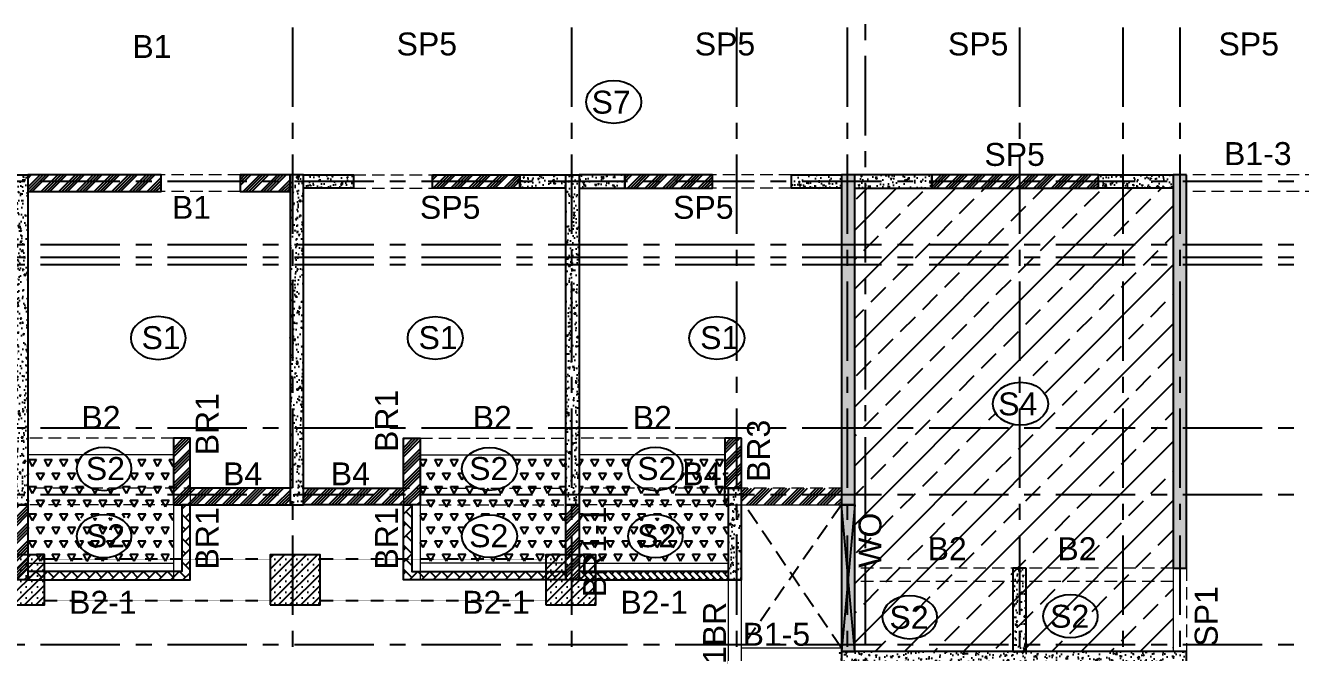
# Model space of a CAD drawing. Header units: inches. Extents: x 278200 to 407749, y -182622 to -96622.
# Drawn here: x 344512 to 359822, y -152584 to -145061 of the extents above; entities that cross this region are included whole.
import ezdxf

# ---------------------------------------------------------------- set-up
doc = ezdxf.new("R2010")
doc.units = ezdxf.units.IN
doc.header["$MEASUREMENT"] = 0
for name, pattern in [('CENTER', [50.8, 31.75, -6.35, 6.35, -6.35]), ('DASHED2', [9.525, 6.35, -3.175]), ('Hidden', [3, 2, -1])]:
    doc.linetypes.add(name, pattern=pattern)
for name, color, linetype in [('1', 8, 'Continuous'), ('160 R.C. WALL HAT', 8, 'Continuous'), ('160 R.C.WALL', 6, 'Continuous'), ('AR-Column', 40, 'Continuous'), ('AR-Hidden', 251, 'DASHED2'), ('BAL. PARAPET WALL', 4, 'Continuous'), ('BEAM TEXT', 4, 'Continuous'), ('DIM', 251, 'Continuous'), ('DOP IN SHEAR WALL', 5, 'Continuous'), ('GRID', 8, 'CENTER'), ('NON S.WALL HATCH', 8, 'Continuous'), ('NON STRUC R.C.WALL', 6, 'Continuous'), ('NON.STRUC.R.C.WALLS', 1, 'Continuous'), ('PARAPET WALL', 4, 'Continuous'), ('SECOND FLOOR BEAM', 6, 'Continuous'), ('SPANRAL BEAM', 3, 'Continuous'), ('SUNKEN', 8, 'Continuous'), ('TEXT-1', 3, 'Continuous')]:
    doc.layers.add(name, color=color, linetype=linetype)
for name, color, linetype, lineweight in [('BEAMS', 3, 'Continuous', 0), ('SLAB CIR', 1, 'Continuous', 25), ('SLAB TXT', 3, 'Continuous', 0)]:
    doc.layers.add(name, color=color, linetype=linetype, lineweight=lineweight)
doc.styles.add('T300', font='sanss___.ttf', dxfattribs={"height": 350})
pattern_1 = [(60, (2581941.19, -367452.33), (-93.75, 162.379763), [93.75, -93.75]), (120, (2581941.19, -367452.33), (-187.5, 1e-07), [93.75, -93.75]), (0, (2581894.31, -367371.14), (93.75, 162.379763), [93.75, -93.75])]
pattern_2 = [(45, (2626358.34, -262274.72), (-106.066017, 106.066017), []), (45, (2626393.7, -262274.72), (-106.066017, 106.066017), []), (45, (2626429.05, -262274.72), (-106.066017, 106.066017), []), (45, (2626464.41, -262274.72), (-106.066017, 106.066017), [])]
pattern_3 = [(50, (2464819.82, 90702.12), (179.315046, -15.688034), [18.75, -206.25]), (355, (2464819.82, 90702.12), (-34.687833, 188.048033), [15, -165]), (100.451444, (2464834.76, 90700.82), (144.627212, 172.359998), [15.935048, -175.285528]), (46.1842, (2464819.82, 90752.12), (266.810333, -41.37982), [28.125, -309.375]), (96.635635, (2464842.05, 90748.67), (233.665486, 243.52965), [23.902586, -262.92844]), (351.184164, (2464819.82, 90752.12), (233.665486, 243.52965), [22.5, -247.5]), (21, (2464844.82, 90739.62), (149.226763, -100.654723), [18.75, -206.25]), (326, (2464844.82, 90739.62), (60.828833, 181.287511), [15, -165]), (71.451445, (2464857.25, 90731.23), (210.055594, 80.632788), [15.935047, -175.285528]), (37.5, (2464819.816, 90702.12), (3.0399638, 83.2234635), [0, -163, 0, -167.5, 0, -165.625]), (7.5, (2464819.82, 90702.12), (65.7673844, 98.602928), [0, -95.5, 0, -159.25, 0, -63.125]), (327.5, (2464764.066, 90702.12), (133.455609, -5.638718), [0, -62.5, 0, -195, 0, -258.75]), (317.5, (2464739.07, 90702.12), (145.7965423, 25.0262456), [0, -81.25, 0, -129.5, 0, -183.75])]
pattern_4 = [(45, (-132245.64, 75915.45), (-66.29126, 66.29126), []), (45, (-132179.35, 75915.45), (-66.29126, 66.29126), [0, -93.75])]

# ---------------------------------------------------------------- blocks, each defined once
blk = doc.blocks.new('A$C02A55DAE')
at = {"layer": 'NON S.WALL HATCH'}
h = blk.add_hatch(dxfattribs=at)
h.set_pattern_fill('SACNCR', color=256, scale=1000)
h.set_pattern_definition(pattern_4)
h.paths.add_polyline_path([(58879, -10920), (59479, -10920), (59479, -10320), (58879, -10320)])
h = blk.add_hatch(dxfattribs=at)
h.set_pattern_fill('SACNCR', color=256, scale=1000)
h.set_pattern_definition(pattern_4)
h.paths.add_polyline_path([(62189, -10920), (62789, -10920), (62789, -10320), (62189, -10320)])
h = blk.add_hatch(dxfattribs=at)
h.set_pattern_fill('SACNCR', color=256, scale=1000)
h.set_pattern_definition(pattern_4)
h.paths.add_polyline_path([(65499, -10920), (66099, -10920), (66099, -10320), (65499, -10320)])
at = {"layer": 'AR-Column', "color": 4, "elevation": -29}
for points in [[(58879, -10920), (59479, -10920), (59479, -10320), (58879, -10320)], [(62189, -10920), (62789, -10920), (62789, -10320), (62189, -10320)], [(65499, -10920), (66099, -10920), (66099, -10320), (65499, -10320)]]:
    blk.add_lwpolyline(points, close=True, dxfattribs=at)
at = {"layer": 'AR-Hidden', "ltscale": 0.009}
for p, q in [((62189, -10370, -29), (59479, -10370, -29)), ((65499, -10370, -29), (62789, -10370, -29)), ((62189, -10870, -29), (59479, -10870, -29)), ((65499, -10870, -29), (62789, -10870, -29))]:
    blk.add_line(p, q, dxfattribs=at)

msp = doc.modelspace()

# ---------------------------------------------------------------- hatches: boundary and pattern name
at = {"layer": '160 R.C. WALL HAT'}
h = msp.add_hatch(dxfattribs=at)
h.set_pattern_fill('AR-CONC', color=256, scale=25)
h.set_pattern_definition(pattern_3)
h.paths.add_polyline_path([(344539.3, -150813.7), (344379.3, -150813.7), (344379.3, -146853.7), (344539.3, -146853.7)])
h = msp.add_hatch(dxfattribs=at)
h.set_pattern_fill('AR-CONC', color=256, scale=25)
h.set_pattern_definition(pattern_3)
h.paths.add_polyline_path([(347689.3, -146853.7), (347849.3, -146853.7), (347849.3, -150813.7), (347689.3, -150813.7)])
h = msp.add_hatch(dxfattribs=at)
h.set_pattern_fill('AR-CONC', color=256, scale=25)
h.set_pattern_definition(pattern_3)
h.paths.add_polyline_path([(347849.3, -147013.7), (347849.3, -146853.7), (348449.3, -146853.7), (348449.3, -147013.7)])
h = msp.add_hatch(dxfattribs=at)
h.set_pattern_fill('AR-CONC', color=256, scale=25)
h.set_pattern_definition(pattern_3)
h.paths.add_polyline_path([(350449.3, -146853.7), (350449.3, -147013.7), (350999.3, -147013.7), (350999.3, -146853.7)])
h = msp.add_hatch(dxfattribs=at)
h.set_pattern_fill('AR-CONC', color=256, scale=25)
h.set_pattern_definition(pattern_3)
h.paths.add_polyline_path([(351159.3, -150813.7), (350999.3, -150813.7), (350999.3, -146853.7), (351159.3, -146853.7)])
h = msp.add_hatch(dxfattribs=at)
h.set_pattern_fill('AR-CONC', color=256, scale=25)
h.set_pattern_definition(pattern_3)
h.paths.add_polyline_path([(351709.3, -146853.7), (351709.3, -147013.7), (351159.3, -147013.7), (351159.3, -146853.7)])
h = msp.add_hatch(dxfattribs=at)
h.set_pattern_fill('AR-CONC', color=256, scale=25)
h.set_pattern_definition(pattern_3)
h.paths.add_polyline_path([(353709.3, -146853.7), (354309.3, -146853.7), (354309.3, -147013.7), (353709.3, -147013.7)])
h = msp.add_hatch(dxfattribs=at)
h.set_pattern_fill('AR-CONC', color=256, scale=25)
h.set_pattern_definition(pattern_3)
h.paths.add_polyline_path([(354309.3, -146853.7), (354469.3, -146853.7), (354469.3, -152573.7), (354309.3, -152573.7)])
h = msp.add_hatch(dxfattribs=at)
h.set_pattern_fill('AR-CONC', color=256, scale=25)
h.set_pattern_definition(pattern_3)
h.paths.add_polyline_path([(354469.3, -146853.7), (355394.3, -146853.7), (355394.3, -147013.7), (354469.3, -147013.7)])
h = msp.add_hatch(dxfattribs=at)
h.set_pattern_fill('AR-CONC', color=256, scale=25)
h.set_pattern_definition(pattern_3)
h.paths.add_polyline_path([(357394.3, -146853.7), (357394.3, -147013.7), (358294.3, -147013.7), (358294.3, -146853.7)])
h = msp.add_hatch(dxfattribs=at)
h.set_pattern_fill('AR-CONC', color=256, scale=25)
h.set_pattern_definition(pattern_3)
h.paths.add_polyline_path([(358294.3, -146853.7), (358454.3, -146853.7), (358454.3, -151573.7), (358294.3, -151573.7)])
h = msp.add_hatch(dxfattribs=at)
h.set_pattern_fill('AR-CONC', color=256, scale=25)
h.set_pattern_definition([(50, (280098.29, -21903.51), (179.31505, -15.68803), [18.75, -206.25]), (355, (280098.3, -21903.51), (-34.68783, 188.04803), [15, -165]), (100.45144, (280113.23, -21904.82), (144.62721, 172.36), [15.93505, -175.28553]), (46.1842, (280098.3, -21853.51), (266.81033, -41.37982), [28.125, -309.375]), (96.63564, (280120.53, -21856.96), (233.6655, 243.52965), [23.9026, -262.92844]), (351.18416, (280098.3, -21853.51), (233.6655, 243.52965), [22.5, -247.5]), (21, (280123.29, -21866.01), (149.22676, -100.65472), [18.75, -206.25]), (326, (280123.3, -21866.01), (60.82883, 181.2875), [15, -165]), (71.45144, (280135.73, -21874.4), (210.0556, 80.63279), [15.93505, -175.28553]), (37.5, (280098.29, -21903.515), (3.039964, 83.223463), [0, -163, 0, -167.5, 0, -165.625]), (7.5, (280098.29, -21903.515), (65.767384, 98.60293), [0, -95.5, 0, -159.25, 0, -63.125]), (327.5, (280042.54, -21903.515), (133.45561, -5.638718), [0, -62.5, 0, -195, 0, -258.75]), (317.5, (280017.54, -21903.51), (145.79654, 25.02625), [0, -81.25, 0, -129.5, 0, -183.75])])
h.paths.add_polyline_path([(352949.3, -150813.7), (352909.3, -150813.7), (352909.3, -150613.7), (352949.3, -150613.7)])
h = msp.add_hatch(dxfattribs=at)
h.set_pattern_fill('AR-CONC', color=256, scale=25)
h.set_pattern_definition(pattern_3)
h.paths.add_polyline_path([(352949.3, -150613.7), (353109.3, -150613.7), (353109.3, -151713.7), (352949.3, -151713.7)])
h = msp.add_hatch(dxfattribs=at)
h.set_pattern_fill('AR-CONC', color=256, scale=25)
h.set_pattern_definition(pattern_3)
h.paths.add_polyline_path([(356529.1, -151573.7), (356369.1, -151573.7), (356369.1, -152573.7), (356529.1, -152573.7)])
h = msp.add_hatch(dxfattribs=at)
h.set_pattern_fill('AR-CONC', color=256, scale=25)
h.set_pattern_definition(pattern_3)
h.paths.add_polyline_path([(358454.3, -152733.7), (358454.3, -152573.7), (354289.3, -152573.7), (354289.3, -152733.7)])
at = {"layer": 'BAL. PARAPET WALL'}
h = msp.add_hatch(dxfattribs=at)
h.set_pattern_fill('AR-HBONE', color=256, angle=90, style=0)
h.set_pattern_definition([(135, (-165083.85, -2276771.97), (-143.684098, 2e-14), [304.8, -101.6]), (225, (-165155.7, -2276700.13), (-143.684098, 2e-14), [304.8, -101.6])])
h.paths.add_polyline_path([(344539.3, -151613.7), (344539.3, -151713.7), (346489.3, -151713.7), (346489.3, -150813.7), (346389.3, -150813.7), (346389.3, -151613.7)])
h = msp.add_hatch(dxfattribs=at)
h.set_pattern_fill('AR-HBONE', color=256, angle=90, style=0)
h.set_pattern_definition([(135, (-171703.85, -2276771.97), (-143.684098, 2e-14), [304.8, -101.6]), (225, (-171775.7, -2276700.13), (-143.684098, 2e-14), [304.8, -101.6])])
h.paths.add_polyline_path([(350999.3, -151613.7), (350999.3, -151713.7), (349049.3, -151713.7), (349049.3, -150813.7), (349149.3, -150813.7), (349149.3, -151613.7)])
h = msp.add_hatch(dxfattribs=at)
h.set_pattern_fill('AR-HBONE', color=256, scale=15, angle=90, style=0)
h.set_pattern_definition([(135, (306155.103, -21903.515), (-84.852814, 1e-14), [180, -60]), (225, (306112.677, -21861.09), (-84.852814, 1e-14), [180, -60])])
h.paths.add_polyline_path([(352949.3, -151613.7), (351159.3, -151613.7), (351159.3, -151713.7), (352949.3, -151713.7)])
at = {"layer": 'NON STRUC R.C.WALL'}
h = msp.add_hatch(dxfattribs=at)
h.set_pattern_fill('ANSI34', color=1, scale=200)
h.set_pattern_definition(pattern_2)
h.paths.add_polyline_path([(346139.3, -146853.7), (344539.3, -146853.7), (344539.3, -147053.7), (346139.3, -147053.7)])
h = msp.add_hatch(dxfattribs=at)
h.set_pattern_fill('ANSI34', color=1, scale=200)
h.set_pattern_definition([(45, (2628358.34, -262274.72), (-106.066017, 106.066017), []), (45, (2628393.7, -262274.72), (-106.066017, 106.066017), []), (45, (2628429.05, -262274.72), (-106.066017, 106.066017), []), (45, (2628464.41, -262274.72), (-106.066017, 106.066017), [])])
h.paths.add_polyline_path([(347689.3, -146853.7), (347089.3, -146853.7), (347089.3, -147053.7), (347689.3, -147053.7)])
h = msp.add_hatch(dxfattribs=at)
h.set_pattern_fill('ANSI34', color=1, scale=200)
h.set_pattern_definition(pattern_2)
h.paths.add_polyline_path([(349399.3, -146853.7), (350449.3, -146853.7), (350449.3, -147013.7), (349399.3, -147013.7)])
h = msp.add_hatch(dxfattribs=at)
h.set_pattern_fill('ANSI34', color=1, scale=200)
h.set_pattern_definition(pattern_2)
h.paths.add_polyline_path([(352759.3, -146853.7), (351709.3, -146853.7), (351709.3, -147013.7), (352759.3, -147013.7)])
h = msp.add_hatch(dxfattribs=at)
h.set_pattern_fill('ANSI34', color=1, scale=200)
h.set_pattern_definition(pattern_2)
h.paths.add_polyline_path([(357394.3, -146853.7), (355394.3, -146853.7), (355394.3, -147013.7), (357394.3, -147013.7)])
h = msp.add_hatch(dxfattribs=at)
h.set_pattern_fill('ANSI34', color=1, scale=200)
h.set_pattern_definition(pattern_2)
h.paths.add_polyline_path([(347689.3, -150613.7), (346489.3, -150613.7), (346489.3, -150013.7), (346289.3, -150013.7), (346289.3, -150813.7), (347689.3, -150813.7)])
h = msp.add_hatch(dxfattribs=at)
h.set_pattern_fill('ANSI34', color=1, scale=200)
h.set_pattern_definition(pattern_2)
h.paths.add_polyline_path([(347849.3, -150613.7), (349049.3, -150613.7), (349049.3, -150013.7), (349249.3, -150013.7), (349249.3, -150813.7), (347849.3, -150813.7)])
h = msp.add_hatch(dxfattribs=at)
h.set_pattern_fill('ANSI34', color=1, scale=200)
h.set_pattern_definition([(45, (2626318.34, -262314.72), (-106.066017, 106.066017), []), (45, (2626353.7, -262314.72), (-106.066017, 106.066017), []), (45, (2626389.05, -262314.72), (-106.066017, 106.066017), []), (45, (2626424.41, -262314.72), (-106.066017, 106.066017), [])])
h.paths.add_polyline_path([(353109.3, -150013.7), (352909.3, -150013.7), (352909.3, -150613.7), (353109.3, -150613.7)])
h = msp.add_hatch(dxfattribs=at)
h.set_pattern_fill('ANSI34', color=1, scale=200)
h.set_pattern_definition([(45, (2464819.82, 93862.12), (-106.066017, 106.066017), []), (45, (2464855.17, 93862.12), (-106.066017, 106.066017), []), (45, (2464890.53, 93862.12), (-106.066017, 106.066017), []), (45, (2464925.88, 93862.12), (-106.066017, 106.066017), [])])
h.paths.add_polyline_path([(354309.3, -150613.7), (353109.3, -150613.7), (353109.3, -150813.7), (354309.3, -150813.7)])
h = msp.add_hatch(dxfattribs=at)
h.set_pattern_fill('ANSI34', color=1, scale=200)
h.set_pattern_definition(pattern_2)
h.paths.add_polyline_path([(344379.3, -150813.7), (344539.3, -150813.7), (344539.3, -151713.7), (344379.3, -151713.7)])
h = msp.add_hatch(dxfattribs=at)
h.set_pattern_fill('ANSI34', color=1, scale=200)
h.set_pattern_definition(pattern_2)
h.paths.add_polyline_path([(350999.3, -150813.7), (351159.3, -150813.7), (351159.3, -151713.7), (350999.3, -151713.7)])
at = {"layer": 'SUNKEN'}
h = msp.add_hatch(dxfattribs=at)
h.set_pattern_fill('ANSI33', color=256, scale=2000)
h.set_pattern_definition([(45, (2645780.65, -291479.34), (-353.55339, 353.55339), []), (45, (2646134.2, -291479.34), (-353.55339, 353.55339), [250, -125])])
h.paths.add_polyline_path([(354469.3, -147013.7), (355069.3, -147013.7), (358294.3, -147013.7), (358294.3, -151573.7), (358294.3, -152573.7), (354469.3, -152573.7)])
edge = h.paths.add_edge_path(flags=16)
edge.add_ellipse((356470.1, -149593.2), major_axis=(-331, 0), ratio=0.77685, start_angle=0, end_angle=360)
h.paths.add_polyline_path([(356740.3, -149813.1), (356135.2, -149813.1), (356135.2, -149381.9), (356740.3, -149381.9)], flags=24)
h.paths.add_polyline_path([(358557.5, -152508.5), (358557.5, -151574.3), (358970, -151574.3), (358970, -152508.5)], flags=9)
h = msp.add_hatch(dxfattribs=at)
h.set_pattern_fill('TRIANG', color=256, scale=500)
h.set_pattern_definition(pattern_1)
h.paths.add_polyline_path([(344539.3, -151513.7), (346289.3, -151513.7), (346289.3, -150813.7), (344539.3, -150813.7)])
edge = h.paths.add_edge_path(flags=16)
edge.add_ellipse((345455.3, -151188), major_axis=(-331, 0), ratio=0.77685, start_angle=0, end_angle=360, ccw=False)
h.paths.add_polyline_path([(344539.3, -150813.7), (346289.3, -150813.7), (346289.3, -150613.7), (344539.3, -150613.7)])
h.paths.add_polyline_path([(345165.7, -150969.9), (345165.7, -151401), (345770.8, -151401), (345770.8, -150969.9)], flags=16)
edge = h.paths.add_edge_path()
edge.add_line((345297.5, -150607.4), (345286, -150602.3))
edge.add_line((345286, -150602.3), (345274.9, -150596.9))
edge.add_line((345274.9, -150596.9), (345264, -150591.2))
edge.add_line((345264, -150591.2), (345253.4, -150585.1))
edge.add_line((345253.4, -150585.1), (345243.1, -150578.7))
edge.add_line((345243.1, -150578.7), (345233.2, -150572))
edge.add_line((345233.2, -150572), (345223.6, -150565))
edge.add_line((345223.6, -150565), (345214.4, -150557.7))
edge.add_line((345214.4, -150557.7), (345205.6, -150550.1))
edge.add_line((345205.6, -150550.1), (345197.1, -150542.2))
edge.add_line((345197.1, -150542.2), (345189.1, -150534.1))
edge.add_line((345189.1, -150534.1), (345181.5, -150525.8))
edge.add_line((345181.5, -150525.8), (345174.3, -150517.2))
edge.add_line((345174.3, -150517.2), (345167.6, -150508.4))
edge.add_line((345167.6, -150508.4), (345161.3, -150499.5))
edge.add_line((345161.3, -150499.5), (345155.5, -150490.3))
edge.add_line((345155.5, -150490.3), (345150.2, -150480.9))
edge.add_line((345150.2, -150480.9), (345145.3, -150471.4))
edge.add_line((345145.3, -150471.4), (345140.9, -150461.8))
edge.add_line((345140.9, -150461.8), (345137.1, -150452))
edge.add_line((345137.1, -150452), (345133.7, -150442.1))
edge.add_line((345133.7, -150442.1), (345130.9, -150432.1))
edge.add_line((345130.9, -150432.1), (345128.5, -150422.1))
edge.add_line((345128.5, -150422.1), (345126.7, -150412))
edge.add_line((345126.7, -150412), (345125.4, -150401.8))
edge.add_line((345125.4, -150401.8), (345124.6, -150391.6))
edge.add_line((345124.6, -150391.6), (345124.3, -150381.4))
edge.add_line((345124.3, -150381.4), (345124.6, -150371.1))
edge.add_line((345124.6, -150371.1), (345125.4, -150360.9))
edge.add_line((345125.4, -150360.9), (345126.7, -150350.7))
edge.add_line((345126.7, -150350.7), (345128.5, -150340.6))
edge.add_line((345128.5, -150340.6), (345130.9, -150330.6))
edge.add_line((345130.9, -150330.6), (345133.7, -150320.6))
edge.add_line((345133.7, -150320.6), (345137.1, -150310.7))
edge.add_line((345137.1, -150310.7), (345140.9, -150300.9))
edge.add_line((345140.9, -150300.9), (345145.3, -150291.3))
edge.add_line((345145.3, -150291.3), (345150.2, -150281.8))
edge.add_line((345150.2, -150281.8), (345155.5, -150272.4))
edge.add_line((345155.5, -150272.4), (345161.3, -150263.3))
edge.add_line((345161.3, -150263.3), (345167.6, -150254.3))
edge.add_line((345167.6, -150254.3), (345174.3, -150245.5))
edge.add_line((345174.3, -150245.5), (345181.5, -150236.9))
edge.add_line((345181.5, -150236.9), (345189.1, -150228.6))
edge.add_line((345189.1, -150228.6), (345197.1, -150220.5))
edge.add_line((345197.1, -150220.5), (345205.6, -150212.6))
edge.add_line((345205.6, -150212.6), (345214.4, -150205))
edge.add_line((345214.4, -150205), (345223.6, -150197.7))
edge.add_line((345223.6, -150197.7), (345233.2, -150190.7))
edge.add_line((345233.2, -150190.7), (345243.1, -150184))
edge.add_line((345243.1, -150184), (345253.4, -150177.6))
edge.add_line((345253.4, -150177.6), (345260.2, -150173.7))
edge.add_line((345242, -150213.7), (344521.1, -150213.7))
edge.add_line((344521.1, -150213.7), (344539.3, -150613.7))
edge.add_line((344539.3, -150613.7), (345313.7, -150613.7))
edge.add_line((345313.7, -150613.7), (345309.2, -150612.1))
edge.add_line((345309.2, -150612.1), (345297.5, -150607.4))
edge = h.paths.add_edge_path()
edge.add_line((345601.5, -150612.1), (345597, -150613.7))
edge.add_line((345597, -150613.7), (346329.3, -150613.7))
edge.add_line((346289.3, -150613.7), (346289.3, -150173.7))
edge.add_line((346329.3, -150213.7), (345650.4, -150213.7))
edge.add_line((345650.4, -150213.7), (345657.3, -150177.6))
edge.add_line((345657.3, -150177.6), (345667.5, -150184))
edge.add_line((345667.5, -150184), (345677.5, -150190.7))
edge.add_line((345677.5, -150190.7), (345687, -150197.7))
edge.add_line((345687, -150197.7), (345696.3, -150205))
edge.add_line((345696.3, -150205), (345705.1, -150212.6))
edge.add_line((345705.1, -150212.6), (345713.5, -150220.5))
edge.add_line((345713.5, -150220.5), (345721.6, -150228.6))
edge.add_line((345721.6, -150228.6), (345729.2, -150236.9))
edge.add_line((345729.2, -150236.9), (345736.3, -150245.5))
edge.add_line((345736.3, -150245.5), (345743.1, -150254.3))
edge.add_line((345743.1, -150254.3), (345749.4, -150263.3))
edge.add_line((345749.4, -150263.3), (345755.2, -150272.4))
edge.add_line((345755.2, -150272.4), (345760.5, -150281.8))
edge.add_line((345760.5, -150281.8), (345765.4, -150291.3))
edge.add_line((345765.4, -150291.3), (345769.7, -150300.9))
edge.add_line((345769.7, -150300.9), (345773.6, -150310.7))
edge.add_line((345773.6, -150310.7), (345777, -150320.6))
edge.add_line((345777, -150320.6), (345779.8, -150330.6))
edge.add_line((345779.8, -150330.6), (345782.1, -150340.6))
edge.add_line((345782.1, -150340.6), (345784, -150350.7))
edge.add_line((345784, -150350.7), (345785.3, -150360.9))
edge.add_line((345785.3, -150360.9), (345786.1, -150371.1))
edge.add_line((345786.1, -150371.1), (345786.3, -150381.4))
edge.add_line((345786.3, -150381.4), (345786.1, -150391.6))
edge.add_line((345786.1, -150391.6), (345785.3, -150401.8))
edge.add_line((345785.3, -150401.8), (345784, -150412))
edge.add_line((345784, -150412), (345782.1, -150422.1))
edge.add_line((345782.1, -150422.1), (345779.8, -150432.1))
edge.add_line((345779.8, -150432.1), (345777, -150442.1))
edge.add_line((345777, -150442.1), (345773.6, -150452))
edge.add_line((345773.6, -150452), (345769.7, -150461.8))
edge.add_line((345769.7, -150461.8), (345765.4, -150471.4))
edge.add_line((345765.4, -150471.4), (345760.5, -150480.9))
edge.add_line((345760.5, -150480.9), (345755.2, -150490.3))
edge.add_line((345755.2, -150490.3), (345749.4, -150499.5))
edge.add_line((345749.4, -150499.5), (345743.1, -150508.4))
edge.add_line((345743.1, -150508.4), (345736.3, -150517.2))
edge.add_line((345736.3, -150517.2), (345729.2, -150525.8))
edge.add_line((345729.2, -150525.8), (345721.6, -150534.1))
edge.add_line((345721.6, -150534.1), (345713.5, -150542.2))
edge.add_line((345713.5, -150542.2), (345705.1, -150550.1))
edge.add_line((345705.1, -150550.1), (345696.3, -150557.7))
edge.add_line((345696.3, -150557.7), (345687, -150565))
edge.add_line((345687, -150565), (345677.5, -150572))
edge.add_line((345677.5, -150572), (345667.5, -150578.7))
edge.add_line((345667.5, -150578.7), (345657.3, -150585.1))
edge.add_line((345657.3, -150585.1), (345646.7, -150591.2))
edge.add_line((345646.7, -150591.2), (345635.8, -150596.9))
edge.add_line((345635.8, -150596.9), (345624.6, -150602.3))
edge.add_line((345624.6, -150602.3), (345613.2, -150607.4))
edge.add_line((345613.2, -150607.4), (345601.5, -150612.1))
h = msp.add_hatch(dxfattribs=at)
h.set_pattern_fill('TRIANG', color=256, scale=500)
h.set_pattern_definition(pattern_1)
h.paths.add_polyline_path([(350999.3, -151513.7), (349249.3, -151513.7), (349249.3, -150813.7), (350999.3, -150813.7)])
edge = h.paths.add_edge_path(flags=16)
edge.add_ellipse((350083.2, -151188), major_axis=(331, 0), ratio=0.77685, start_angle=0, end_angle=360)
h.paths.add_polyline_path([(350999.3, -150813.7), (349249.3, -150813.7), (349249.3, -150613.7), (350999.3, -150613.7)])
h.paths.add_polyline_path([(350372.9, -150969.9), (350372.9, -151401), (349767.8, -151401), (349767.8, -150969.9)], flags=0)
edge = h.paths.add_edge_path()
edge.add_line((350241.1, -150607.4), (350252.5, -150602.3))
edge.add_line((350252.5, -150602.3), (350263.7, -150596.9))
edge.add_line((350263.7, -150596.9), (350274.6, -150591.2))
edge.add_line((350274.6, -150591.2), (350285.2, -150585.1))
edge.add_line((350285.2, -150585.1), (350295.4, -150578.7))
edge.add_line((350295.4, -150578.7), (350305.4, -150572))
edge.add_line((350305.4, -150572), (350315, -150565))
edge.add_line((350315, -150565), (350324.2, -150557.7))
edge.add_line((350324.2, -150557.7), (350333, -150550.1))
edge.add_line((350333, -150550.1), (350341.4, -150542.2))
edge.add_line((350341.4, -150542.2), (350349.5, -150534.1))
edge.add_line((350349.5, -150534.1), (350357.1, -150525.8))
edge.add_line((350357.1, -150525.8), (350364.3, -150517.2))
edge.add_line((350364.3, -150517.2), (350371, -150508.4))
edge.add_line((350371, -150508.4), (350377.3, -150499.5))
edge.add_line((350377.3, -150499.5), (350383.1, -150490.3))
edge.add_line((350383.1, -150490.3), (350388.4, -150480.9))
edge.add_line((350388.4, -150480.9), (350393.3, -150471.4))
edge.add_line((350393.3, -150471.4), (350397.6, -150461.8))
edge.add_line((350397.6, -150461.8), (350401.5, -150452))
edge.add_line((350401.5, -150452), (350404.9, -150442.1))
edge.add_line((350404.9, -150442.1), (350407.7, -150432.1))
edge.add_line((350407.7, -150432.1), (350410.1, -150422.1))
edge.add_line((350410.1, -150422.1), (350411.9, -150412))
edge.add_line((350411.9, -150412), (350413.2, -150401.8))
edge.add_line((350413.2, -150401.8), (350414, -150391.6))
edge.add_line((350414, -150391.6), (350414.2, -150381.4))
edge.add_line((350414.2, -150381.4), (350414, -150371.1))
edge.add_line((350414, -150371.1), (350413.2, -150360.9))
edge.add_line((350413.2, -150360.9), (350411.9, -150350.7))
edge.add_line((350411.9, -150350.7), (350410.1, -150340.6))
edge.add_line((350410.1, -150340.6), (350407.7, -150330.6))
edge.add_line((350407.7, -150330.6), (350404.9, -150320.6))
edge.add_line((350404.9, -150320.6), (350401.5, -150310.7))
edge.add_line((350401.5, -150310.7), (350397.6, -150300.9))
edge.add_line((350397.6, -150300.9), (350393.3, -150291.3))
edge.add_line((350393.3, -150291.3), (350388.4, -150281.8))
edge.add_line((350388.4, -150281.8), (350383.1, -150272.4))
edge.add_line((350383.1, -150272.4), (350377.3, -150263.3))
edge.add_line((350377.3, -150263.3), (350371, -150254.3))
edge.add_line((350371, -150254.3), (350364.3, -150245.5))
edge.add_line((350364.3, -150245.5), (350357.1, -150236.9))
edge.add_line((350357.1, -150236.9), (350349.5, -150228.6))
edge.add_line((350349.5, -150228.6), (350341.4, -150220.5))
edge.add_line((350341.4, -150220.5), (350333, -150212.6))
edge.add_line((350333, -150212.6), (350324.2, -150205))
edge.add_line((350324.2, -150205), (350315, -150197.7))
edge.add_line((350315, -150197.7), (350305.4, -150190.7))
edge.add_line((350305.4, -150190.7), (350295.4, -150184))
edge.add_line((350295.4, -150184), (350285.2, -150177.6))
edge.add_line((350285.2, -150177.6), (350278.4, -150173.7))
edge.add_line((350278.4, -150213.7), (350999.3, -150213.7))
edge.add_line((350999.3, -150213.7), (350999.3, -150613.7))
edge.add_line((350999.3, -150613.7), (350224.9, -150613.7))
edge.add_line((350224.9, -150613.7), (350229.4, -150612.1))
edge.add_line((350229.4, -150612.1), (350241.1, -150607.4))
edge = h.paths.add_edge_path()
edge.add_line((349937.1, -150612.1), (349941.6, -150613.7))
edge.add_line((349941.6, -150613.7), (349209.3, -150613.7))
edge.add_line((349249.3, -150613.7), (349249.3, -150173.7))
edge.add_line((349209.3, -150213.7), (349888.1, -150213.7))
edge.add_line((349888.1, -150213.7), (349881.3, -150177.6))
edge.add_line((349881.3, -150177.6), (349871, -150184))
edge.add_line((349871, -150184), (349861.1, -150190.7))
edge.add_line((349861.1, -150190.7), (349851.5, -150197.7))
edge.add_line((349851.5, -150197.7), (349842.3, -150205))
edge.add_line((349842.3, -150205), (349833.5, -150212.6))
edge.add_line((349833.5, -150212.6), (349825, -150220.5))
edge.add_line((349825, -150220.5), (349817, -150228.6))
edge.add_line((349817, -150228.6), (349809.4, -150236.9))
edge.add_line((349809.4, -150236.9), (349802.2, -150245.5))
edge.add_line((349802.2, -150245.5), (349795.5, -150254.3))
edge.add_line((349795.5, -150254.3), (349789.2, -150263.3))
edge.add_line((349789.2, -150263.3), (349783.4, -150272.4))
edge.add_line((349783.4, -150272.4), (349778.1, -150281.8))
edge.add_line((349778.1, -150281.8), (349773.2, -150291.3))
edge.add_line((349773.2, -150291.3), (349768.9, -150300.9))
edge.add_line((349768.9, -150300.9), (349765, -150310.7))
edge.add_line((349765, -150310.7), (349761.6, -150320.6))
edge.add_line((349761.6, -150320.6), (349758.8, -150330.6))
edge.add_line((349758.8, -150330.6), (349756.4, -150340.6))
edge.add_line((349756.4, -150340.6), (349754.6, -150350.7))
edge.add_line((349754.6, -150350.7), (349753.3, -150360.9))
edge.add_line((349753.3, -150360.9), (349752.5, -150371.1))
edge.add_line((349752.5, -150371.1), (349752.2, -150381.4))
edge.add_line((349752.2, -150381.4), (349752.5, -150391.6))
edge.add_line((349752.5, -150391.6), (349753.3, -150401.8))
edge.add_line((349753.3, -150401.8), (349754.6, -150412))
edge.add_line((349754.6, -150412), (349756.4, -150422.1))
edge.add_line((349756.4, -150422.1), (349758.8, -150432.1))
edge.add_line((349758.8, -150432.1), (349761.6, -150442.1))
edge.add_line((349761.6, -150442.1), (349765, -150452))
edge.add_line((349765, -150452), (349768.9, -150461.8))
edge.add_line((349768.9, -150461.8), (349773.2, -150471.4))
edge.add_line((349773.2, -150471.4), (349778.1, -150480.9))
edge.add_line((349778.1, -150480.9), (349783.4, -150490.3))
edge.add_line((349783.4, -150490.3), (349789.2, -150499.5))
edge.add_line((349789.2, -150499.5), (349795.5, -150508.4))
edge.add_line((349795.5, -150508.4), (349802.2, -150517.2))
edge.add_line((349802.2, -150517.2), (349809.4, -150525.8))
edge.add_line((349809.4, -150525.8), (349817, -150534.1))
edge.add_line((349817, -150534.1), (349825, -150542.2))
edge.add_line((349825, -150542.2), (349833.5, -150550.1))
edge.add_line((349833.5, -150550.1), (349842.3, -150557.7))
edge.add_line((349842.3, -150557.7), (349851.5, -150565))
edge.add_line((349851.5, -150565), (349861.1, -150572))
edge.add_line((349861.1, -150572), (349871, -150578.7))
edge.add_line((349871, -150578.7), (349881.3, -150585.1))
edge.add_line((349881.3, -150585.1), (349891.9, -150591.2))
edge.add_line((349891.9, -150591.2), (349902.8, -150596.9))
edge.add_line((349902.8, -150596.9), (349914, -150602.3))
edge.add_line((349914, -150602.3), (349925.4, -150607.4))
edge.add_line((349925.4, -150607.4), (349937.1, -150612.1))
h = msp.add_hatch(dxfattribs=at)
h.set_pattern_fill('TRIANG', color=256, scale=500)
h.set_pattern_definition(pattern_1)
h.paths.add_polyline_path([(351159.3, -151513.7), (352949.3, -151513.7), (352949.3, -150813.7), (351159.3, -150813.7)])
edge = h.paths.add_edge_path(flags=16)
edge.add_ellipse((352075.3, -151188), major_axis=(-331, 0), ratio=0.77685, start_angle=0, end_angle=360, ccw=False)
h.paths.add_polyline_path([(351159.3, -150813.7), (352949.3, -150813.7), (352949.3, -150613.7), (351159.3, -150613.7)])
h.paths.add_polyline_path([(351785.7, -150969.9), (351785.7, -151401), (352390.8, -151401), (352390.8, -150969.9)], flags=16)
edge = h.paths.add_edge_path()
edge.add_line((351917.5, -150607.4), (351906, -150602.3))
edge.add_line((351906, -150602.3), (351894.9, -150596.9))
edge.add_line((351894.9, -150596.9), (351884, -150591.2))
edge.add_line((351884, -150591.2), (351873.4, -150585.1))
edge.add_line((351873.4, -150585.1), (351863.1, -150578.7))
edge.add_line((351863.1, -150578.7), (351853.2, -150572))
edge.add_line((351853.2, -150572), (351843.6, -150565))
edge.add_line((351843.6, -150565), (351834.4, -150557.7))
edge.add_line((351834.4, -150557.7), (351825.6, -150550.1))
edge.add_line((351825.6, -150550.1), (351817.1, -150542.2))
edge.add_line((351817.1, -150542.2), (351809.1, -150534.1))
edge.add_line((351809.1, -150534.1), (351801.5, -150525.8))
edge.add_line((351801.5, -150525.8), (351794.3, -150517.2))
edge.add_line((351794.3, -150517.2), (351787.6, -150508.4))
edge.add_line((351787.6, -150508.4), (351781.3, -150499.5))
edge.add_line((351781.3, -150499.5), (351775.5, -150490.3))
edge.add_line((351775.5, -150490.3), (351770.2, -150480.9))
edge.add_line((351770.2, -150480.9), (351765.3, -150471.4))
edge.add_line((351765.3, -150471.4), (351760.9, -150461.8))
edge.add_line((351760.9, -150461.8), (351757.1, -150452))
edge.add_line((351757.1, -150452), (351753.7, -150442.1))
edge.add_line((351753.7, -150442.1), (351750.9, -150432.1))
edge.add_line((351750.9, -150432.1), (351748.5, -150422.1))
edge.add_line((351748.5, -150422.1), (351746.7, -150412))
edge.add_line((351746.7, -150412), (351745.4, -150401.8))
edge.add_line((351745.4, -150401.8), (351744.6, -150391.6))
edge.add_line((351744.6, -150391.6), (351744.3, -150381.4))
edge.add_line((351744.3, -150381.4), (351744.6, -150371.1))
edge.add_line((351744.6, -150371.1), (351745.4, -150360.9))
edge.add_line((351745.4, -150360.9), (351746.7, -150350.7))
edge.add_line((351746.7, -150350.7), (351748.5, -150340.6))
edge.add_line((351748.5, -150340.6), (351750.9, -150330.6))
edge.add_line((351750.9, -150330.6), (351753.7, -150320.6))
edge.add_line((351753.7, -150320.6), (351757.1, -150310.7))
edge.add_line((351757.1, -150310.7), (351760.9, -150300.9))
edge.add_line((351760.9, -150300.9), (351765.3, -150291.3))
edge.add_line((351765.3, -150291.3), (351770.2, -150281.8))
edge.add_line((351770.2, -150281.8), (351775.5, -150272.4))
edge.add_line((351775.5, -150272.4), (351781.3, -150263.3))
edge.add_line((351781.3, -150263.3), (351787.6, -150254.3))
edge.add_line((351787.6, -150254.3), (351794.3, -150245.5))
edge.add_line((351794.3, -150245.5), (351801.5, -150236.9))
edge.add_line((351801.5, -150236.9), (351809.1, -150228.6))
edge.add_line((351809.1, -150228.6), (351817.1, -150220.5))
edge.add_line((351817.1, -150220.5), (351825.6, -150212.6))
edge.add_line((351825.6, -150212.6), (351834.4, -150205))
edge.add_line((351834.4, -150205), (351843.6, -150197.7))
edge.add_line((351843.6, -150197.7), (351853.2, -150190.7))
edge.add_line((351853.2, -150190.7), (351863.1, -150184))
edge.add_line((351863.1, -150184), (351873.4, -150177.6))
edge.add_line((351873.4, -150177.6), (351880.2, -150173.7))
edge.add_line((351880.2, -150213.7), (351159.3, -150213.7))
edge.add_line((351159.3, -150213.7), (351159.3, -150613.7))
edge.add_line((351159.3, -150613.7), (351933.7, -150613.7))
edge.add_line((351933.7, -150613.7), (351929.2, -150612.1))
edge.add_line((351929.2, -150612.1), (351917.5, -150607.4))
edge = h.paths.add_edge_path()
edge.add_line((352221.5, -150612.1), (352217, -150613.7))
edge.add_line((352217, -150613.7), (352949.3, -150613.7))
edge.add_line((352949.3, -150613.7), (352949.3, -150173.7))
edge.add_line((352949.3, -150213.7), (352270.4, -150213.7))
edge.add_line((352270.4, -150213.7), (352277.3, -150177.6))
edge.add_line((352277.3, -150177.6), (352287.5, -150184))
edge.add_line((352287.5, -150184), (352297.5, -150190.7))
edge.add_line((352297.5, -150190.7), (352307, -150197.7))
edge.add_line((352307, -150197.7), (352316.3, -150205))
edge.add_line((352316.3, -150205), (352325.1, -150212.6))
edge.add_line((352325.1, -150212.6), (352333.5, -150220.5))
edge.add_line((352333.5, -150220.5), (352341.6, -150228.6))
edge.add_line((352341.6, -150228.6), (352349.2, -150236.9))
edge.add_line((352349.2, -150236.9), (352356.3, -150245.5))
edge.add_line((352356.3, -150245.5), (352363.1, -150254.3))
edge.add_line((352363.1, -150254.3), (352369.4, -150263.3))
edge.add_line((352369.4, -150263.3), (352375.2, -150272.4))
edge.add_line((352375.2, -150272.4), (352380.5, -150281.8))
edge.add_line((352380.5, -150281.8), (352385.4, -150291.3))
edge.add_line((352385.4, -150291.3), (352389.7, -150300.9))
edge.add_line((352389.7, -150300.9), (352393.6, -150310.7))
edge.add_line((352393.6, -150310.7), (352397, -150320.6))
edge.add_line((352397, -150320.6), (352399.8, -150330.6))
edge.add_line((352399.8, -150330.6), (352402.1, -150340.6))
edge.add_line((352402.1, -150340.6), (352404, -150350.7))
edge.add_line((352404, -150350.7), (352405.3, -150360.9))
edge.add_line((352405.3, -150360.9), (352406.1, -150371.1))
edge.add_line((352406.1, -150371.1), (352406.3, -150381.4))
edge.add_line((352406.3, -150381.4), (352406.1, -150391.6))
edge.add_line((352406.1, -150391.6), (352405.3, -150401.8))
edge.add_line((352405.3, -150401.8), (352404, -150412))
edge.add_line((352404, -150412), (352402.1, -150422.1))
edge.add_line((352402.1, -150422.1), (352399.8, -150432.1))
edge.add_line((352399.8, -150432.1), (352397, -150442.1))
edge.add_line((352397, -150442.1), (352393.6, -150452))
edge.add_line((352393.6, -150452), (352389.7, -150461.8))
edge.add_line((352389.7, -150461.8), (352385.4, -150471.4))
edge.add_line((352385.4, -150471.4), (352380.5, -150480.9))
edge.add_line((352380.5, -150480.9), (352375.2, -150490.3))
edge.add_line((352375.2, -150490.3), (352369.4, -150499.5))
edge.add_line((352369.4, -150499.5), (352363.1, -150508.4))
edge.add_line((352363.1, -150508.4), (352356.3, -150517.2))
edge.add_line((352356.3, -150517.2), (352349.2, -150525.8))
edge.add_line((352349.2, -150525.8), (352341.6, -150534.1))
edge.add_line((352341.6, -150534.1), (352333.5, -150542.2))
edge.add_line((352333.5, -150542.2), (352325.1, -150550.1))
edge.add_line((352325.1, -150550.1), (352316.3, -150557.7))
edge.add_line((352316.3, -150557.7), (352307, -150565))
edge.add_line((352307, -150565), (352297.5, -150572))
edge.add_line((352297.5, -150572), (352287.5, -150578.7))
edge.add_line((352287.5, -150578.7), (352277.3, -150585.1))
edge.add_line((352277.3, -150585.1), (352266.7, -150591.2))
edge.add_line((352266.7, -150591.2), (352255.8, -150596.9))
edge.add_line((352255.8, -150596.9), (352244.6, -150602.3))
edge.add_line((352244.6, -150602.3), (352233.2, -150607.4))
edge.add_line((352233.2, -150607.4), (352221.5, -150612.1))

# ---------------------------------------------------------------- linework, layer by layer
at = {"layer": '1', "linetype": 'Hidden', "ltscale": 100}
for p, q in [((354309.3, -150813.7, 14.7), (353109.3, -152533.7, 14.7)), ((354309.3, -152533.7, 14.7), (353149.3, -150813.7, 14.7))]:
    msp.add_line(p, q, dxfattribs=at)
at = {"layer": '160 R.C.WALL'}
msp.add_line((353109.3, -151713.7, 14.7), (352949.3, -151713.7, 14.7), dxfattribs=at)
at = {"layer": '160 R.C.WALL', "elevation": 14.7}
for points in [[(344539.3, -150813.7), (344379.3, -150813.7), (344379.3, -146853.7), (344539.3, -146853.7)], [(347849.3, -146853.7), (347689.3, -146853.7), (347689.3, -150813.7), (347849.3, -150813.7)], [(351159.3, -150813.7), (350999.3, -150813.7), (350999.3, -146853.7), (351159.3, -146853.7)], [(354469.3, -146853.7), (354309.3, -146853.7), (354309.3, -150813.7), (354469.3, -150813.7)], [(358454.3, -146853.7), (358294.3, -146853.7), (358294.3, -151573.7), (358454.3, -151573.7)], [(352949.3, -150813.7), (352909.3, -150813.7), (352909.3, -150613.7), (352949.3, -150613.7)], [(353109.3, -150613.7), (352949.3, -150613.7), (352949.3, -151713.7), (353109.3, -151713.7)], [(356529.1, -151573.7), (356369.1, -151573.7), (356369.1, -152573.7), (356529.1, -152573.7)], [(358454.3, -152733.7), (358454.3, -152573.7), (354309.3, -152573.7), (354309.3, -152733.7)]]:
    msp.add_lwpolyline(points, close=True, dxfattribs=at)
at = {"layer": '160 R.C.WALL'}
for points, elevation in [([(347849.3, -146853.7), (348449.3, -146853.7), (348449.3, -147013.7), (347849.3, -147013.7)], 14.7), ([(350999.3, -147013.7), (350449.3, -147013.7), (350449.3, -146853.7), (350999.3, -146853.7)], 14.7), ([(351159.3, -147013.7), (351709.3, -147013.7), (351709.3, -146853.7), (351159.3, -146853.7)], 14.7), ([(354309.3, -147013.7), (353709.3, -147013.7), (353709.3, -146853.7), (354309.3, -146853.7)], 14.7), ([(354469.3, -147013.7), (355394.3, -147013.7), (355394.3, -146853.7), (354449.3, -146853.7)], 14.7), ([(358294.3, -147013.7), (357394.3, -147013.7), (357394.3, -146853.7), (358294.3, -146853.7)], 0)]:
    msp.add_lwpolyline(points, dxfattribs=dict(at, elevation=elevation))
at = {"layer": 'BAL. PARAPET WALL', "elevation": 14.7}
for points in [[(344539.3, -151613.7), (344539.3, -151713.7), (346489.3, -151713.7), (346489.3, -150813.7), (346389.3, -150813.7), (346389.3, -151613.7), (344539.3, -151613.7)], [(350999.3, -151613.7), (350999.3, -151713.7), (349049.3, -151713.7), (349049.3, -150813.7), (349149.3, -150813.7), (349149.3, -151613.7), (350999.3, -151613.7)], [(351159.3, -151613.7), (351159.3, -151713.7), (353109.3, -151713.7)], [(352949.3, -151613.7), (351159.3, -151613.7)]]:
    msp.add_lwpolyline(points, dxfattribs=at)
at = {"layer": 'BEAMS', "linetype": 'Hidden', "ltscale": 75}
for p, q in [((347089.3, -146853.7, 14.7), (346139.3, -146853.7, 14.7)), ((348449.3, -146853.7, 14.7), (350449.3, -146853.7, 14.7)), ((353709.3, -146853.7, 14.7), (351709.3, -146853.7, 14.7)), ((357394.3, -146853.7), (355394.3, -146853.7, 14.7)), ((360254.3, -146853.7, 29.5), (358454.3, -146853.7, 29.5)), ((347089.3, -147053.7, 14.7), (346139.3, -147053.7, 14.7)), ((348449.3, -147013.7, 14.7), (350449.3, -147013.7, 14.7)), ((353709.3, -147013.7, 14.7), (351709.3, -147013.7, 14.7)), ((357394.3, -147013.7), (355394.3, -147013.7, 14.7)), ((360254.3, -147053.7, 29.5), (358454.3, -147053.7, 29.5)), ((346289.3, -150013.7, 14.7), (344539.3, -150013.7, 14.7)), ((349249.3, -150013.7, 14.7), (350999.3, -150013.7, 14.7)), ((352909.3, -150013.7, 14.7), (351159.3, -150013.7, 14.7)), ((347689.3, -150613.7, 14.7), (344539.3, -150613.7, 14.7)), ((347849.3, -150613.7, 14.7), (350999.3, -150613.7, 14.7)), ((352949.3, -150613.7, 14.7), (351159.3, -150613.7, 14.7)), ((354309.3, -150613.7, 14.7), (352949.3, -150613.7, 14.7)), ((346289.3, -150813.7, 14.7), (344539.3, -150813.7, 14.7)), ((349249.3, -150813.7, 14.7), (350999.3, -150813.7, 14.7)), ((352949.3, -150813.7, 14.7), (351159.3, -150813.7, 14.7)), ((358294.3, -151573.7, 14.7), (354469.3, -151573.7, 14.7)), ((358454.3, -151573.7, 14.7), (358454.3, -152573.7, 14.7)), ((358294.3, -151733.7, 14.7), (354469.3, -151733.7, 14.7))]:
    msp.add_line(p, q, dxfattribs=at)
at = {"layer": 'BEAMS', "color": 4, "linetype": 'Continuous', "ltscale": 0.01}
for p, q in [((346289.3, -150013.7, 14.7), (346289.3, -151713.7, 14.7)), ((346489.3, -150013.7, 14.7), (346489.3, -151713.7, 14.7)), ((349049.3, -150013.7, 14.7), (349049.3, -151713.7, 14.7)), ((349249.3, -150013.7, 14.7), (349249.3, -151713.7, 14.7)), ((352909.3, -150013.7, 14.7), (352909.3, -150613.7, 14.7)), ((353109.3, -150013.7, 14.7), (353109.3, -150613.7, 14.7)), ((346289.3, -150213.7, 14.7), (344539.3, -150213.7, 14.7)), ((349249.3, -150213.7, 14.7), (350999.3, -150213.7, 14.7)), ((352909.3, -150213.7, 14.7), (351159.3, -150213.7, 14.7)), ((347689.3, -150813.7, 14.7), (346289.3, -150813.7, 14.7)), ((347849.3, -150813.7, 14.7), (349249.3, -150813.7, 14.7)), ((352949.3, -150813.7, 14.7), (354309.3, -150813.7, 14.7)), ((344539.3, -151513.7, 14.7), (346289.3, -151513.7, 14.7)), ((350999.3, -151513.7, 14.7), (349249.3, -151513.7, 14.7)), ((351159.3, -151513.7, 14.7), (352949.3, -151513.7, 14.7)), ((344539.3, -151713.7, 14.7), (346489.3, -151713.7, 14.7)), ((350999.3, -151713.7, 14.7), (349049.3, -151713.7, 14.7)), ((351159.3, -151713.7, 14.7), (352949.3, -151713.7, 14.7)), ((352949.3, -151713.7, 14.7), (352949.3, -152733.7, 14.7)), ((353109.3, -152733.7, 14.7), (353109.3, -151713.7, 14.7)), ((358294.3, -151573.7, 14.7), (358294.3, -152573.7, 14.7)), ((354309.3, -152533.7, 14.7), (353109.3, -152533.7, 14.7))]:
    msp.add_line(p, q, dxfattribs=at)
at = {"layer": 'DOP IN SHEAR WALL'}
for p, q in [((354469.3, -152573.7, 14.7), (354309.3, -150813.7, 14.7)), ((354469.3, -150813.7, 14.7), (354309.3, -152573.7, 14.7))]:
    msp.add_line(p, q, dxfattribs=at)
at = {"layer": 'DOP IN SHEAR WALL', "elevation": 14.7}
msp.add_lwpolyline([(354469.3, -150813.7), (354309.3, -150813.7), (354309.3, -152573.7), (354469.3, -152573.7)], close=True, dxfattribs=at)
at = {"layer": 'GRID', "ltscale": 30}
for p, q in [((347719.3, -134417.5, 14.7), (347719.3, -165454.1, 14.7)), ((351069.3, -134417.5, 14.7), (351069.3, -165454.1, 14.7)), ((353049.3, -134417.5, 14.7), (353049.3, -165454.1, 14.7)), ((354379.3, -134417.5, 14.7), (354379.3, -165454.1, 14.7)), ((356449.1, -134417.5, 14.7), (356449.1, -165454.1, 14.7)), ((357689.3, -134417.5, 14.7), (357689.3, -165454.1, 14.7)), ((358374.3, -134417.5, 14.7), (358374.3, -165454.1, 14.7)), ((354594.3, -134758.6, 14.7), (354594.3, -165454.1, 14.7)), ((366982.1, -146933.7, 14.7), (281288.5, -146933.7, 14.7)), ((366982.1, -147693.7, 14.7), (281183, -147693.7, 14.7)), ((366982.1, -147843.3, 14.7), (280098.3, -147843.3, 14.7)), ((366982.1, -147933.7, 14.7), (281098.8, -147933.7, 14.7)), ((366982.1, -149893.7, 14.7), (281010.3, -149893.7, 14.7)), ((366982.1, -150693.7, 14.7), (280837.7, -150693.7, 14.7)), ((366982.1, -152493.7, 14.7), (281034.8, -152493.7, 14.7))]:
    msp.add_line(p, q, dxfattribs=at)
at = {"layer": 'NON.STRUC.R.C.WALLS'}
msp.add_line((352949.3, -150613.7, 14.7), (352949.3, -150813.7, 14.7), dxfattribs=at)
msp.add_line((352949.3, -150613.7, 14.7), (352949.3, -150813.7, 14.7), dxfattribs=at)
at = {"layer": 'NON.STRUC.R.C.WALLS', "elevation": 14.7}
for points in [[(346139.3, -146853.7), (344539.3, -146853.7), (344539.3, -147053.7), (346139.3, -147053.7)], [(347689.3, -146853.7), (347089.3, -146853.7), (347089.3, -147053.7), (347689.3, -147053.7)], [(349399.3, -146853.7), (350449.3, -146853.7), (350449.3, -147013.7), (349399.3, -147013.7)], [(352759.3, -146853.7), (351709.3, -146853.7), (351709.3, -147013.7), (352759.3, -147013.7)], [(353109.3, -150013.7), (352909.3, -150013.7), (352909.3, -150613.7), (353109.3, -150613.7)], [(344379.3, -150813.7), (344539.3, -150813.7), (344539.3, -151713.7), (344379.3, -151713.7)], [(350999.3, -150813.7), (351159.3, -150813.7), (351159.3, -151713.7), (350999.3, -151713.7)]]:
    msp.add_lwpolyline(points, close=True, dxfattribs=at)
at = {"layer": 'NON.STRUC.R.C.WALLS'}
msp.add_lwpolyline([(357394.3, -146853.7), (355394.3, -146853.7), (355394.3, -147013.7), (357394.3, -147013.7)], close=True, dxfattribs=at)
at = {"layer": 'NON.STRUC.R.C.WALLS', "elevation": 14.7}
for points in [[(347689.3, -150613.7), (346489.3, -150613.7), (346489.3, -150013.7), (346289.3, -150013.7), (346289.3, -150813.7), (347689.3, -150813.7)], [(347849.3, -150613.7), (349049.3, -150613.7), (349049.3, -150013.7), (349249.3, -150013.7), (349249.3, -150813.7), (347849.3, -150813.7)]]:
    msp.add_lwpolyline(points, dxfattribs=at)
at = {"layer": 'PARAPET WALL'}
for p, q in [((346489.3, -150013.7, 14.7), (346289.3, -150013.7, 14.7)), ((349049.3, -150013.7, 14.7), (349249.3, -150013.7, 14.7))]:
    msp.add_line(p, q, dxfattribs=at)
at = {"layer": 'SLAB CIR'}
for centre, major_axis in [((351574.8, -145978.9), (-331, 0)), ((349432.2, -148810.6, -0.7), (331, 0)), ((352813.6, -148810.6, -0.7), (331, 0)), ((356459.2, -149598.9), (-331, 0)), ((350083.2, -150381.4, -0.7), (331, 0)), ((350083.2, -151188, -0.7), (331, 0))]:
    msp.add_ellipse(centre, major_axis=major_axis, ratio=0.77685, dxfattribs=at)
at = {"layer": 'SLAB CIR', "extrusion": (0, 0, -1)}
for centre, major_axis in [((346106.4, -148810.6, -0.7), (-331, 0)), ((345455.3, -150381.4, -0.7), (-331, 0)), ((352075.3, -150381.4, -0.7), (-331, 0)), ((345455.3, -151188, -0.7), (-331, 0)), ((352075.3, -151188, -0.7), (-331, 0)), ((355129.7, -152161, -0.7), (331, 0)), ((357058.8, -152148.6, -0.7), (331, 0))]:
    msp.add_ellipse(centre, major_axis=major_axis, ratio=0.77685, dxfattribs=at)

# ---------------------------------------------------------------- block references
at = {"layer": 'DIM', "color": 1}
msp.add_blockref('A$C02A55DAE', (285260.7, -141093.7, 29.5), dxfattribs=at)

# ---------------------------------------------------------------- texts
at = {"layer": 'BEAM TEXT', "style": 'T300'}
for s, p in [('B1', (345795, -145450.8)), ('B1-3', (358903.4, -146735.3)), ('B1', (346269.9, -147380.1)), ('B2', (345183, -149900.5)), ('B2', (349881.4, -149900.5)), ('B2', (351803, -149900.5)), ('B4', (346883.2, -150577.7)), ('B4', (348177.5, -150577.7)), ('B4', (352399.4, -150577.7)), ('B2', (355343.9, -151476.3)), ('B2', (356902.4, -151476.3)), ('B2-1', (345034.6, -152118.7)), ('B2-1', (349755.9, -152118.7)), ('B2-1', (351654.6, -152118.7)), ('B1-5', (353122.6, -152503))]:
    msp.add_text(s, height=275, dxfattribs=at).set_placement(p)
for s, p in [('BR1', (346829.2, -150218.6)), ('BR1', (348984.4, -150178.6)), ('BR3', (353450.6, -150538.5)), ('BR1', (346829.2, -151588.7)), ('BR1', (348984.4, -151588.7)), ('BR1-1', (351482.8, -151920.9))]:
    msp.add_text(s, height=275, rotation=90, dxfattribs=at).set_placement(p)
at = {"layer": 'SECOND FLOOR BEAM', "style": 'T300'}
msp.add_text('1BR', height=275, rotation=90, dxfattribs=at).set_placement((352922.9, -152722.5))
at = {"layer": 'SLAB TXT', "style": 'T300'}
for s, p in [('S7', (351309.2, -146118.6)), ('S1', (345905.7, -148943.5)), ('S1', (349231.8, -148943.5)), ('S1', (352613.3, -148943.5)), ('S4', (356191.3, -149738.6)), ('S2', (345236.4, -150514.2)), ('S2', (349839.7, -150514.2)), ('S2', (351856.4, -150514.2)), ('S2', (345236.4, -151320.9)), ('S2', (349839.7, -151320.9)), ('S2', (351856.4, -151320.9)), ('S2', (354886.1, -152298.9)), ('S2', (356815.2, -152286.6))]:
    msp.add_text(s, height=275, dxfattribs=at).set_placement(p)
at = {"layer": 'SPANRAL BEAM', "style": 'T300'}
for p in [(348967.9, -145420.1), (352547.9, -145420.1), (355587.9, -145420.1), (358837.4, -145420.1), (356026.1, -146745.6), (349247.9, -147380.1), (352287.9, -147380.1)]:
    msp.add_text('SP5', height=275, dxfattribs=at).set_placement(p)
msp.add_text('SP1', height=275, rotation=90, dxfattribs=at).set_placement((358826.7, -152513.6))
at = {"layer": 'TEXT-1', "style": 'T300'}
msp.add_text('WO', height=275, rotation=90, dxfattribs=at).set_placement((354790, -151567.5))

doc.saveas('drawing.dxf')
